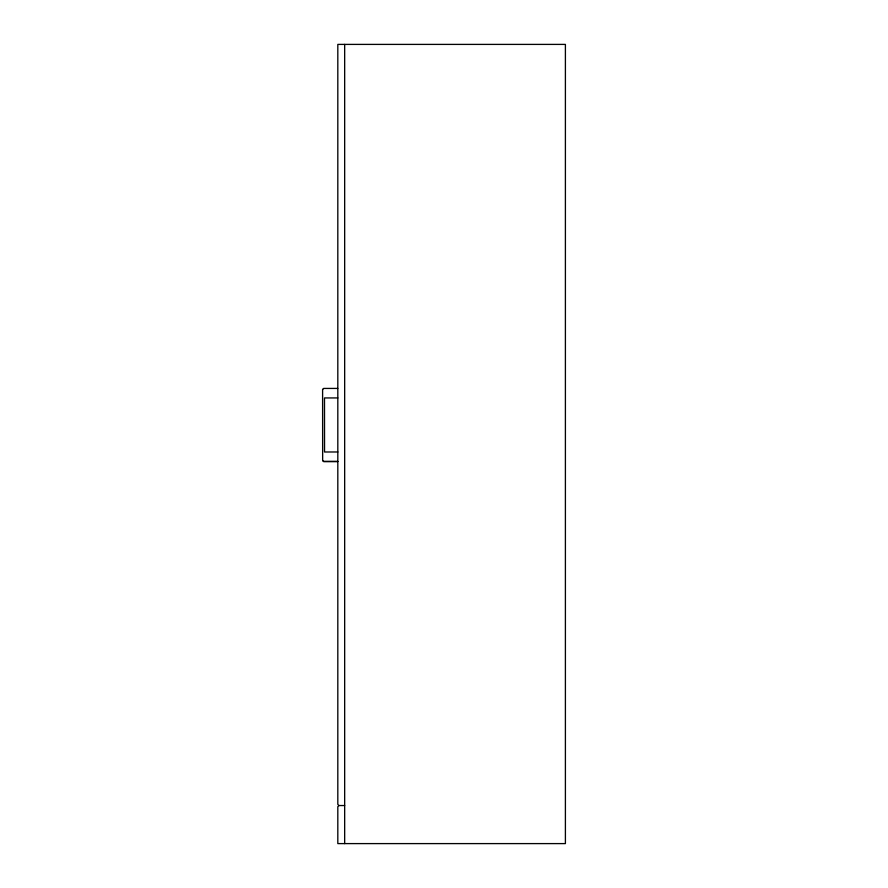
<?xml version="1.0" encoding="UTF-8"?>
<svg xmlns="http://www.w3.org/2000/svg" width="888" height="888" viewBox="0 0 888 888"><rect width="100%" height="100%" fill="white"/><g stroke="black" fill="none" stroke-linecap="round" stroke-linejoin="round"><path stroke-width="1.33" d="M322.599 389.543L323.587 388.433L337.762 388.422M338.961 805.538L337.817 806.681L337.817 843.6L565.401 843.6L565.401 44.4L337.817 44.4L337.817 804.406L338.961 805.538L344.666 805.538M337.829 397.935L324.497 397.946L324.542 451.992L337.862 451.981M337.806 461.494L323.621 461.505L322.644 460.528M323.498 461.494L337.773 461.494M322.599 389.41L322.655 460.661M344.666 44.4L344.666 843.6"/></g></svg>
